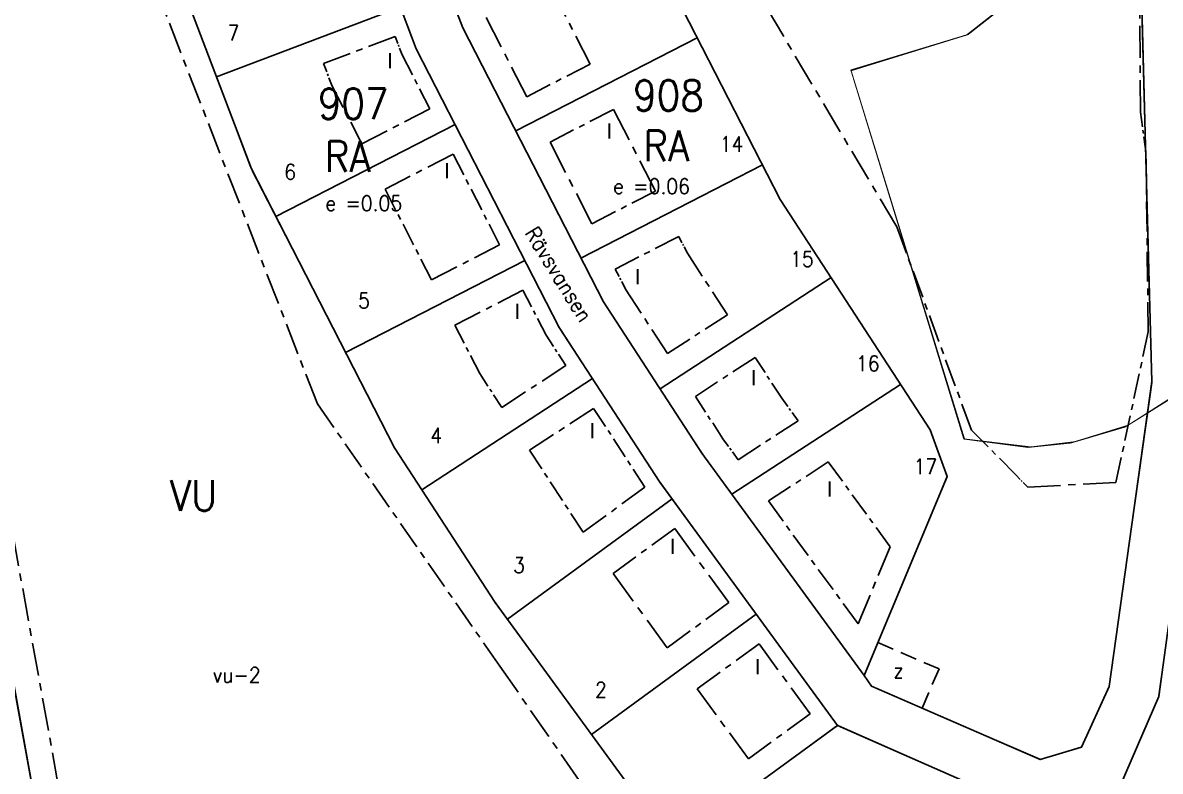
# Model space of a CAD drawing. Header units: metres. Extents: x 25522641 to 25524241, y 6685102 to 6686476.
# Drawn here: x 25523242.1 to 25523465.1, y 6685678.3 to 6685825.1 of the extents above; entities that cross this region are included whole.
import ezdxf
from ezdxf.enums import TextEntityAlignment as Align

# ---------------------------------------------------------------- set-up
doc = ezdxf.new("R2010")
doc.units = ezdxf.units.M
for name, pattern in [('CENTER', [11, 6.5, -1.5, 1.5, -1.5]), ('DASHED', [7.5, 5, -2.5]), ('DIVIDE2', [6.25, 2.5, -1.25, 0, -1.25, 0, -1.25])]:
    doc.linetypes.add(name, pattern=pattern)
for name, color, linetype in [('D-ALUE-K-TARKOITUS', 7, 'Continuous'), ('D-ALUE-REUNAVIIVA', 7, 'Continuous'), ('D-RAJA-ALUE-KORTTELI', 7, 'Continuous'), ('D-RAJA-K-MAARAYS-R-ALA', 7, 'Continuous'), ('D-RAJA-TONTTI', 7, 'Continuous'), ('D-TEKSTI-025', 7, 'Continuous'), ('D-TEKSTI-035', 7, 'Continuous'), ('D-VARITYS-ALUE_M', 7, 'Continuous'), ('D-VARITYS-ALUE_R', 7, 'Continuous'), ('D-VARITYS-ALUE_V', 7, 'Continuous')]:
    doc.layers.add(name, color=color, linetype=linetype)
doc.layers.get('0').off()
doc.styles.add('ROMANS', font='ROMANS.shx', dxfattribs={"width": 0.9})
doc.styles.get("Standard").update_dxf_attribs({"font": 'arial.ttf'})

# ---------------------------------------------------------------- blocks, each defined once
blk = doc.blocks.new('0320000')
at = {"color": 0, "linetype": 'Continuous'}
blk.add_lwpolyline([(0, 0, 0.226827), (3, 3), (4, 0), (5, 3), (6, 0), (7, 3, 0.226827), (10, 0)], format="xyb", dxfattribs=at)
blk = doc.blocks.new('8031308335908')
at = {"color": 3, "linetype": 'Continuous', "xscale": 0.001025150650812635, "yscale": 0.001, "zscale": 0.001025150650812635, "rotation": 156.247187130689}
for p in [(-28.15, 12.39), (-18.77, 8.26), (-9.38, 4.13), (0, 0)]:
    blk.add_blockref('0320000', p, dxfattribs=at)
blk = doc.blocks.new('8031308335919')
at = {"color": 3, "linetype": 'Continuous', "xscale": 0.000999925872926041, "yscale": 0.001, "zscale": 0.000999925872926041, "rotation": 216.1272551809414}
for p in [(0, 0), (-8.08, -5.9), (-16.15, -11.79), (-24.23, -17.69)]:
    blk.add_blockref('0320000', p, dxfattribs=at)
blk = doc.blocks.new('8031308335930')
at = {"color": 3, "linetype": 'Continuous', "xscale": 0.0009843198309743809, "yscale": 0.001, "zscale": 0.0009843198309743809, "rotation": 126.1272543004753}
for p in [(-29.02, 39.75), (-23.21, 31.8), (-17.41, 23.85), (-11.61, 15.9), (-5.8, 7.95), (0, 0)]:
    blk.add_blockref('0320000', p, dxfattribs=at)
blk = doc.blocks.new('8031308335943')
at = {"color": 3, "linetype": 'Continuous', "xscale": 0.0009045865746968609, "yscale": 0.001, "zscale": 0.0009045865746968609, "rotation": 123.0541095617821}
for p in [(-14.8, 22.75), (-9.87, 15.16), (-4.93, 7.58), (0, 0)]:
    blk.add_blockref('0320000', p, dxfattribs=at)
blk = doc.blocks.new('8031308335955')
at = {"color": 3, "linetype": 'Continuous', "xscale": 0.001024282147339324, "yscale": 0.001, "zscale": 0.001024282147339324, "rotation": 117.168123940034}
for p in [(-23.38, 45.56), (-18.71, 36.45), (-14.03, 27.34), (-9.35, 18.23), (-4.68, 9.11), (0, 0)]:
    blk.add_blockref('0320000', p, dxfattribs=at)
blk = doc.blocks.new('8031308335967')
at = {"color": 3, "linetype": 'Continuous', "xscale": 0.001087966111667758, "yscale": 0.001, "zscale": 0.001087966111667758, "rotation": 110.7452579852032}
for p in [(-15.41, 40.7), (-11.56, 30.52), (-7.71, 20.35), (-3.85, 10.17), (0, 0)]:
    blk.add_blockref('0320000', p, dxfattribs=at)
blk = doc.blocks.new('8031308340077')
at = {"color": 3, "linetype": 'Continuous', "xscale": 0.00093468958239622, "yscale": 0.001, "zscale": 0.00093468958239622, "rotation": 297.1681202156844}
for p in [(0, 0), (4.27, -8.32), (8.54, -16.63), (12.8, -24.95), (17.07, -33.26), (21.34, -41.58)]:
    blk.add_blockref('0320000', p, dxfattribs=at)
blk = doc.blocks.new('8031308340088')
at = {"color": 3, "linetype": 'Continuous', "xscale": 0.001077667368125692, "yscale": 0.001, "zscale": 0.001077667368125692, "rotation": 303.0541062332899}
for p in [(0, 0), (5.88, -9.03), (11.76, -18.07), (17.63, -27.1), (23.51, -36.13)]:
    blk.add_blockref('0320000', p, dxfattribs=at)
blk = doc.blocks.new('8031308340097')
at = {"color": 3, "linetype": 'Continuous', "xscale": 0.000976977779583181, "yscale": 0.001, "zscale": 0.000976977779583181, "rotation": 290.1947654326683}
blk.add_blockref('0320000', (0, 0), dxfattribs=at)
blk = doc.blocks.new('8031308340108')
at = {"color": 3, "linetype": 'Continuous', "xscale": 0.001056775518627887, "yscale": 0.001, "zscale": 0.001056775518627887, "rotation": 247.3286518908167}
for p in [(0, 0), (-4.07, -9.75), (-8.15, -19.5), (-12.22, -29.25)]:
    blk.add_blockref('0320000', p, dxfattribs=at)
blk = doc.blocks.new('8031308340117')
at = {"color": 3, "linetype": 'Continuous', "xscale": 0.000259492585493428, "yscale": 0.001, "zscale": 0.000259492585493428, "rotation": 304.2776207493192}
blk.add_blockref('0320000', (0, 0), dxfattribs=at)
blk = doc.blocks.new('8031308340130')
at = {"color": 3, "linetype": 'Continuous', "xscale": 0.0009013570857237171, "yscale": 0.001, "zscale": 0.0009013570857237171, "rotation": 336.5682056298179}
for p in [(0, 0), (8.27, -3.58), (16.54, -7.17), (24.81, -10.75)]:
    blk.add_blockref('0320000', p, dxfattribs=at)
blk = doc.blocks.new('8031308340139')
at = {"color": 3, "linetype": 'Continuous', "xscale": 0.0008436094442513481, "yscale": 0.001, "zscale": 0.0008436094442513481, "rotation": 16.67658185455605}
blk.add_blockref('0320000', (0, 0), dxfattribs=at)
blk = doc.blocks.new('8031308340148')
at = {"color": 3, "linetype": 'Continuous', "xscale": 0.001308454778138685, "yscale": 0.001, "zscale": 0.001308454778138685, "rotation": 65.40254958161938}
blk.add_blockref('0320000', (0, 0), dxfattribs=at)
blk = doc.blocks.new('8031308340161')
at = {"color": 3, "linetype": 'Continuous', "xscale": 0.001006402052026057, "yscale": 0.001, "zscale": 0.001006402052026057, "rotation": 82.04083754398323}
for p in [(6.97, 49.84), (5.57, 39.87), (4.18, 29.9), (2.79, 19.93), (1.39, 9.97), (0, 0)]:
    blk.add_blockref('0320000', p, dxfattribs=at)
blk = doc.blocks.new('8031308340175')
at = {"color": 3, "linetype": 'Continuous', "xscale": 0.001013117083544443, "yscale": 0.001, "zscale": 0.001013117083544443, "rotation": 91.5468371384376}
for p in [(-1.91, 70.89), (-1.64, 60.76), (-1.37, 50.64), (-1.09, 40.51), (-0.82, 30.38), (-0.55, 20.25), (-0.27, 10.13), (0, 0)]:
    blk.add_blockref('0320000', p, dxfattribs=at)
blk = doc.blocks.new('8031308344669')
at = {"color": 3, "linetype": 'Continuous', "xscale": 0.0009989303334308852, "yscale": 0.001, "zscale": 0.0009989303334308852, "rotation": 246.639256646062}
for p in [(0, 0), (-3.96, -9.17), (-7.92, -18.34), (-11.88, -27.51), (-15.84, -36.68), (-19.8, -45.85), (-23.77, -55.02)]:
    blk.add_blockref('0320000', p, dxfattribs=at)

msp = doc.modelspace()

# ---------------------------------------------------------------- linework, layer by layer
at = {"layer": 'D-RAJA-ALUE-KORTTELI', "color": 7, "linetype": 'Continuous'}
for p, q in [((25523328.36, 6685824.11), (25523309.32, 6685874.38)), ((25523319.2, 6685820.04), (25523299.94, 6685870.91)), ((25523286.9, 6685796.46), (25523267.63, 6685847.33)), ((25523390.57, 6685790.48), (25523364.97, 6685840.37)), ((25523461.29, 6685835.8), (25523463.47, 6685754.78)), ((25523355.93, 6685770.39), (25523328.36, 6685824.11)), ((25523347.27, 6685765.36), (25523319.2, 6685820.04)), ((25523243.78, 6685676.19), (25523218.73, 6685813.88)), ((25523314.96, 6685741.78), (25523286.9, 6685796.46)), ((25523419.96, 6685745.32), (25523390.57, 6685790.48)), ((25523375.24, 6685740.72), (25523355.93, 6685770.39)), ((25523367, 6685735.04), (25523347.27, 6685765.36)), ((25523463.47, 6685754.78), (25523455.11, 6685694.98)), ((25523419.96, 6685745.32), (25523423.34, 6685736.15)), ((25523334.7, 6685711.45), (25523314.96, 6685741.78)), ((25523407.04, 6685697.14), (25523375.24, 6685740.72)), ((25523401.82, 6685687.33), (25523367, 6685735.04)), ((25523423.34, 6685736.15), (25523407.04, 6685697.14)), ((25523467.56, 6685713.04), (25523464.8, 6685692.99)), ((25523369.52, 6685663.75), (25523334.7, 6685711.45)), ((25523408.5, 6685695), (25523407.04, 6685697.14)), ((25523441.58, 6685680.66), (25523408.5, 6685695)), ((25523455.11, 6685694.98), (25523449.67, 6685683.08)), ((25523464.8, 6685692.99), (25523437.07, 6685628.8)), ((25523401.82, 6685687.33), (25523369.52, 6685663.75)), ((25523401.82, 6685687.33), (25523439.35, 6685670.82)), ((25523449.67, 6685683.08), (25523441.58, 6685680.66))]:
    msp.add_line(p, q, dxfattribs=at)
at = {"layer": 'D-RAJA-K-MAARAYS-R-ALA', "color": 2, "linetype": 'CENTER', "ltscale": 0.968209}
msp.add_line((25523461.19, 6685807.57), (25523460.53, 6685941.67), dxfattribs=at)
at = {"layer": 'D-RAJA-K-MAARAYS-R-ALA', "color": 2, "linetype": 'CENTER', "ltscale": 0.959441}
msp.add_line((25523255.52, 6685864.38), (25523299.86, 6685750.37), dxfattribs=at)
at = {"layer": 'D-RAJA-K-MAARAYS-R-ALA', "color": 2, "linetype": 'CENTER', "ltscale": 0.986081}
msp.add_line((25523382.46, 6685837.24), (25523413.44, 6685785.1), dxfattribs=at)
at = {"layer": 'D-RAJA-K-MAARAYS-R-ALA', "color": 2, "linetype": 'CENTER', "ltscale": 0.951416}
msp.add_line((25523353.35, 6685817.02), (25523345.75, 6685831.83), dxfattribs=at)
at = {"layer": 'D-RAJA-K-MAARAYS-R-ALA', "color": 2, "linetype": 'CENTER', "ltscale": 0.9963}
msp.add_line((25523340.89, 6685810.63), (25523332.93, 6685826.14), dxfattribs=at)
at = {"layer": 'D-RAJA-K-MAARAYS-R-ALA', "color": 2, "linetype": 'CENTER', "ltscale": 0.857079}
for p, q in [((25523301.07, 6685817.11), (25523315.1, 6685822.42)), ((25523308.54, 6685801.4), (25523321.89, 6685808.25)), ((25523313.11, 6685792.5), (25523326.45, 6685799.35)), ((25523322.24, 6685774.71), (25523335.58, 6685781.56)), ((25523326.81, 6685765.81), (25523340.15, 6685772.66)), ((25523335.99, 6685749.7), (25523348.56, 6685757.88)), ((25523341.44, 6685741.32), (25523354.01, 6685749.5)), ((25523357.81, 6685717.1), (25523369.92, 6685725.95)), ((25523368.42, 6685702.57), (25523380.53, 6685711.41)), ((25523374.31, 6685694.49), (25523386.43, 6685703.33)), ((25523384.34, 6685680.76), (25523396.45, 6685689.6))]:
    msp.add_line(p, q, dxfattribs=at)
at = {"layer": 'D-RAJA-K-MAARAYS-R-ALA', "color": 2, "linetype": 'CENTER', "ltscale": 0.220015}
msp.add_line((25523315.1, 6685822.42), (25523316.46, 6685818.82), dxfattribs=at)
at = {"layer": 'D-RAJA-K-MAARAYS-R-ALA', "color": 2, "linetype": 'CENTER', "ltscale": 0.268105}
msp.add_line((25523301.07, 6685817.11), (25523302.73, 6685812.72), dxfattribs=at)
at = {"layer": 'D-RAJA-K-MAARAYS-R-ALA', "color": 2, "linetype": 'CENTER', "ltscale": 0.679189}
msp.add_line((25523316.46, 6685818.82), (25523321.89, 6685808.25), dxfattribs=at)
at = {"layer": 'D-RAJA-K-MAARAYS-R-ALA', "color": 2, "linetype": 'CENTER', "ltscale": 0.799941}
for p, q in [((25523340.89, 6685810.63), (25523353.35, 6685817.02)), ((25523345.46, 6685801.73), (25523357.91, 6685808.12)), ((25523353.68, 6685785.72), (25523366.13, 6685792.11)), ((25523358.24, 6685776.82), (25523370.7, 6685783.22)), ((25523368.49, 6685760.24), (25523380.23, 6685767.88)), ((25523373.95, 6685751.86), (25523385.68, 6685759.5))]:
    msp.add_line(p, q, dxfattribs=at)
at = {"layer": 'D-RAJA-K-MAARAYS-R-ALA', "color": 2, "linetype": 'CENTER', "ltscale": 0.727279}
msp.add_line((25523302.73, 6685812.72), (25523308.54, 6685801.4), dxfattribs=at)
at = {"layer": 'D-RAJA-K-MAARAYS-R-ALA', "color": 2, "linetype": 'CENTER', "ltscale": 1.028495}
for p, q in [((25523366.13, 6685792.11), (25523357.91, 6685808.12)), ((25523353.68, 6685785.72), (25523345.46, 6685801.73)), ((25523369.92, 6685725.95), (25523380.53, 6685711.41)), ((25523357.81, 6685717.1), (25523368.42, 6685702.57))]:
    msp.add_line(p, q, dxfattribs=at)
at = {"layer": 'D-RAJA-K-MAARAYS-R-ALA', "color": 2, "linetype": 'CENTER', "ltscale": 0.445262}
msp.add_line((25523462.3, 6685799.86), (25523461.19, 6685807.57), dxfattribs=at)
at = {"layer": 'D-RAJA-K-MAARAYS-R-ALA', "color": 2, "linetype": 'CENTER', "ltscale": 0.701702}
for p, q in [((25523326.45, 6685799.35), (25523335.58, 6685781.56)), ((25523313.11, 6685792.5), (25523322.24, 6685774.71))]:
    msp.add_line(p, q, dxfattribs=at)
at = {"layer": 'D-RAJA-K-MAARAYS-R-ALA', "color": 2, "linetype": 'CENTER', "ltscale": 0.894661}
msp.add_line((25523462.75, 6685764.53), (25523462.3, 6685799.86), dxfattribs=at)
at = {"layer": 'D-RAJA-K-MAARAYS-R-ALA', "color": 2, "linetype": 'CENTER', "ltscale": 0.841342}
msp.add_line((25523413.44, 6685785.1), (25523428.1, 6685745.22), dxfattribs=at)
at = {"layer": 'D-RAJA-K-MAARAYS-R-ALA', "color": 2, "linetype": 'CENTER', "ltscale": 0.21098}
msp.add_line((25523372.38, 6685779.93), (25523370.7, 6685783.22), dxfattribs=at)
at = {"layer": 'D-RAJA-K-MAARAYS-R-ALA', "color": 2, "linetype": 'CENTER', "ltscale": 0.821782}
msp.add_line((25523380.23, 6685767.88), (25523372.38, 6685779.93), dxfattribs=at)
at = {"layer": 'D-RAJA-K-MAARAYS-R-ALA', "color": 2, "linetype": 'CENTER', "ltscale": 0.252105}
msp.add_line((25523360.26, 6685772.9), (25523358.24, 6685776.82), dxfattribs=at)
at = {"layer": 'D-RAJA-K-MAARAYS-R-ALA', "color": 2, "linetype": 'CENTER', "ltscale": 0.56552}
msp.add_line((25523340.15, 6685772.66), (25523344.67, 6685763.86), dxfattribs=at)
at = {"layer": 'D-RAJA-K-MAARAYS-R-ALA', "color": 2, "linetype": 'CENTER', "ltscale": 0.862907}
msp.add_line((25523368.49, 6685760.24), (25523360.26, 6685772.9), dxfattribs=at)
at = {"layer": 'D-RAJA-K-MAARAYS-R-ALA', "color": 2, "linetype": 'CENTER', "ltscale": 0.609583}
msp.add_line((25523326.81, 6685765.81), (25523331.68, 6685756.32), dxfattribs=at)
at = {"layer": 'D-RAJA-K-MAARAYS-R-ALA', "color": 2, "linetype": 'CENTER', "ltscale": 0.40746}
msp.add_line((25523344.67, 6685763.86), (25523348.56, 6685757.88), dxfattribs=at)
at = {"layer": 'D-RAJA-K-MAARAYS-R-ALA', "color": 2, "linetype": 'CENTER', "ltscale": 0.764912}
msp.add_line((25523456.41, 6685734.98), (25523462.75, 6685764.53), dxfattribs=at)
at = {"layer": 'D-RAJA-K-MAARAYS-R-ALA', "color": 2, "linetype": 'CENTER', "ltscale": 0.544821}
msp.add_line((25523390.88, 6685751.5), (25523385.68, 6685759.5), dxfattribs=at)
at = {"layer": 'D-RAJA-K-MAARAYS-R-ALA', "color": 2, "linetype": 'CENTER', "ltscale": 0.993688}
msp.add_line((25523249.04, 6685675.58), (25523234.3, 6685757.23), dxfattribs=at)
at = {"layer": 'D-RAJA-K-MAARAYS-R-ALA', "color": 2, "linetype": 'CENTER', "ltscale": 0.451523}
msp.add_line((25523331.68, 6685756.32), (25523335.99, 6685749.7), dxfattribs=at)
at = {"layer": 'D-RAJA-K-MAARAYS-R-ALA', "color": 2, "linetype": 'CENTER', "ltscale": 0.864097}
msp.add_line((25523299.86, 6685750.37), (25523335.63, 6685698.94), dxfattribs=at)
at = {"layer": 'D-RAJA-K-MAARAYS-R-ALA', "color": 2, "linetype": 'CENTER', "ltscale": 0.56628}
msp.add_line((25523379.35, 6685743.55), (25523373.95, 6685751.86), dxfattribs=at)
at = {"layer": 'D-RAJA-K-MAARAYS-R-ALA', "color": 2, "linetype": 'CENTER', "ltscale": 0.312708}
msp.add_line((25523394.11, 6685747.08), (25523390.88, 6685751.5), dxfattribs=at)
at = {"layer": 'D-RAJA-K-MAARAYS-R-ALA', "color": 2, "linetype": 'CENTER', "ltscale": 0.646709}
msp.add_line((25523354.01, 6685749.5), (25523364.06, 6685734.05), dxfattribs=at)
at = {"layer": 'D-RAJA-K-MAARAYS-R-ALA', "color": 2, "linetype": 'CENTER', "ltscale": 0.801093}
for p, q in [((25523382.36, 6685739.44), (25523394.11, 6685747.08)), ((25523388.26, 6685731.35), (25523400.01, 6685739))]:
    msp.add_line(p, q, dxfattribs=at)
at = {"layer": 'D-RAJA-K-MAARAYS-R-ALA', "color": 2, "linetype": 'CENTER', "ltscale": 0.291219}
msp.add_line((25523382.36, 6685739.44), (25523379.35, 6685743.55), dxfattribs=at)
at = {"layer": 'D-RAJA-K-MAARAYS-R-ALA', "color": 2, "linetype": 'CENTER', "ltscale": 0.705313}
msp.add_line((25523428.1, 6685745.22), (25523436.79, 6685736.45), dxfattribs=at)
at = {"layer": 'D-RAJA-K-MAARAYS-R-ALA', "color": 2, "linetype": 'CENTER', "ltscale": 0.674964}
msp.add_line((25523341.44, 6685741.32), (25523351.93, 6685725.2), dxfattribs=at)
at = {"layer": 'D-RAJA-K-MAARAYS-R-ALA', "color": 2, "linetype": 'CENTER', "ltscale": 0.722761}
msp.add_line((25523412.16, 6685722.36), (25523400.01, 6685739), dxfattribs=at)
at = {"layer": 'D-RAJA-K-MAARAYS-R-ALA', "color": 2, "linetype": 'CENTER', "ltscale": 0.190242}
msp.add_line((25523436.79, 6685736.45), (25523439.11, 6685734.07), dxfattribs=at)
at = {"layer": 'D-RAJA-K-MAARAYS-R-ALA', "color": 2, "linetype": 'CENTER', "ltscale": 0.989747}
msp.add_line((25523439.11, 6685734.07), (25523456.41, 6685734.98), dxfattribs=at)
at = {"layer": 'D-RAJA-K-MAARAYS-R-ALA', "color": 2, "linetype": 'CENTER', "ltscale": 0.858314}
msp.add_line((25523351.93, 6685725.2), (25523364.06, 6685734.05), dxfattribs=at)
at = {"layer": 'D-RAJA-K-MAARAYS-R-ALA', "color": 2, "linetype": 'CENTER', "ltscale": 0.75516}
msp.add_line((25523405.85, 6685707.26), (25523388.26, 6685731.35), dxfattribs=at)
at = {"layer": 'D-RAJA-K-MAARAYS-R-ALA', "color": 2, "linetype": 'CENTER', "ltscale": 0.935219}
msp.add_line((25523412.16, 6685722.36), (25523405.85, 6685707.26), dxfattribs=at)
at = {"layer": 'D-RAJA-K-MAARAYS-R-ALA', "color": 2, "linetype": 'DASHED', "ltscale": 0.652899}
msp.add_line((25523409.74, 6685703.6), (25523421.72, 6685698.4), dxfattribs=at)
at = {"layer": 'D-RAJA-K-MAARAYS-R-ALA', "color": 2, "linetype": 'CENTER', "ltscale": 0.971357}
for p, q in [((25523386.43, 6685703.33), (25523396.45, 6685689.6)), ((25523374.31, 6685694.49), (25523384.34, 6685680.76))]:
    msp.add_line(p, q, dxfattribs=at)
at = {"layer": 'D-RAJA-K-MAARAYS-R-ALA', "color": 2, "linetype": 'CENTER', "ltscale": 0.958302}
msp.add_line((25523335.63, 6685698.94), (25523375.24, 6685641.86), dxfattribs=at)
at = {"layer": 'D-RAJA-K-MAARAYS-R-ALA', "color": 2, "linetype": 'DASHED', "ltscale": 0.66829}
msp.add_line((25523421.72, 6685698.4), (25523418.39, 6685690.74), dxfattribs=at)
at = {"layer": 'D-RAJA-TONTTI', "color": 2, "linetype": 'Continuous'}
for p, q in [((25523280.07, 6685814.5), (25523316.13, 6685828.16)), ((25523338.73, 6685803.9), (25523374.31, 6685822.16)), ((25523291.69, 6685787.13), (25523326.84, 6685805.17)), ((25523351.51, 6685778.99), (25523387.1, 6685797.25)), ((25523305.39, 6685760.44), (25523340.54, 6685778.48)), ((25523367.03, 6685753.32), (25523400.56, 6685775.14)), ((25523320.32, 6685733.54), (25523353.8, 6685755.33)), ((25523381.11, 6685732.66), (25523414.19, 6685754.19)), ((25523337.09, 6685708.17), (25523369.4, 6685731.75)), ((25523353.6, 6685685.56), (25523385.9, 6685709.14))]:
    msp.add_line(p, q, dxfattribs=at)
at = {"layer": 'D-VARITYS-ALUE_M', "color": 74, "linetype": 'DIVIDE2', "ltscale": 0.65}
msp.add_lwpolyline([(25523479.49, 6685832, 0.2, 0.333, 0), (25523592.76, 6685920.99, 0.2, 0.333, 0), (25523629.41, 6685896.61, 0.2, 0.333, 0), (25523652.75, 6685936.49, 0.2, 0.333, 0), (25523658.74, 6685952.7, 0.2, 0.333, 0), (25523665.23, 6685997.15, 0.2, 0.333, 0), (25523662.88, 6686008.81, 0.2, 0.333, 0), (25523606.26, 6685935.86, 0.2, 0.333, 0), (25523580.96, 6685943.36, 0.2, 0.333, 0), (25523427.29, 6685822.78, 0.2, 0.333, 0), (25523404.46, 6685815.79, 0.2, 0.333, 0), (25523426.65, 6685743.5, 0.2, 0.333, 0), (25523439.45, 6685741.89, 0.2, 0.333, 0), (25523447.92, 6685742.83, 0.2, 0.333, 0), (25523458.5, 6685746.02, 0.2, 0.333, 0), (25523467.63, 6685751.78, 0.2, 0.333, 0), (25523512.81, 6685789.74, 0.2, 0.333, 0), (25523479.49, 6685832, 0.2, 0.333, 0)], format="xyseb", close=True, dxfattribs=at)
at = {"layer": 'D-VARITYS-ALUE_R', "color": 42, "linetype": 'DIVIDE2', "ltscale": 1.21}
msp.add_lwpolyline([(25523364.97, 6685840.37, 0.2, 0.333, 0), (25523346.84, 6685888.23, 0.2, 0.333, 0), (25523334.87, 6685921.47, 0.2, 0.333, 0), (25523300.06, 6685908.94, 0.2, 0.333, 0), (25523303.72, 6685898.77, 0.2, 0.333, 0), (25523306.08, 6685899.62, 0.2, 0.333, 0), (25523310.19, 6685888.19, 0.2, 0.333, 0), (25523307.67, 6685878.94, 0.2, 0.333, 0), (25523309.32, 6685874.38, 0.2, 0.333, 0), (25523328.36, 6685824.11, 0.2, 0.333, 0), (25523355.93, 6685770.39, 0.2, 0.333, 0), (25523375.24, 6685740.72, 0.2, 0.333, 0), (25523407.04, 6685697.14, 0.2, 0.333, 0), (25523423.34, 6685736.15, 0.2, 0.333, 0), (25523419.96, 6685745.32, 0.2, 0.333, 0), (25523390.57, 6685790.48, 0.2, 0.333, 0), (25523364.97, 6685840.37, 0.2, 0.333, 0)], format="xyseb", close=True, dxfattribs=at)
at = {"layer": 'D-VARITYS-ALUE_R', "color": 42, "linetype": 'DIVIDE2', "ltscale": 1.57}
msp.add_lwpolyline([(25523319.2, 6685820.04, 0.2, 0.333, 0), (25523299.94, 6685870.91, 0.2, 0.333, 0), (25523298.03, 6685876.33, 0.2, 0.333, 0), (25523291.21, 6685894.22, 0.2, 0.333, 0), (25523294.3, 6685895.43, 0.2, 0.333, 0), (25523290.65, 6685905.56, 0.2, 0.333, 0), (25523251.72, 6685891.54, 0.2, 0.333, 0), (25523264.89, 6685854.94, 0.2, 0.333, 0), (25523267.63, 6685847.33, 0.2, 0.333, 0), (25523286.9, 6685796.46, 0.2, 0.333, 0), (25523314.96, 6685741.78, 0.2, 0.333, 0), (25523334.7, 6685711.45, 0.2, 0.333, 0), (25523369.52, 6685663.75, 0.2, 0.333, 0), (25523401.82, 6685687.33, 0.2, 0.333, 0), (25523367, 6685735.04, 0.2, 0.333, 0), (25523347.27, 6685765.36, 0.2, 0.333, 0), (25523319.2, 6685820.04, 0.2, 0.333, 0)], format="xyseb", close=True, dxfattribs=at)
at = {"layer": 'D-VARITYS-ALUE_V', "color": 73, "linetype": 'DIVIDE2', "ltscale": 1.27}
for points in [[(25523218.73, 6685813.88, 0.2, 0.333, 0), (25523243.78, 6685676.19, 0.2, 0.333, 0), (25523266.61, 6685630.49, 0.2, 0.333, 0), (25523301.16, 6685601.88, 0.2, 0.333, 0), (25523346.76, 6685585.23, 0.2, 0.333, 0), (25523373.01, 6685588.18, 0.2, 0.333, 0), (25523406.05, 6685611.5, 0.2, 0.333, 0), (25523428.65, 6685634.41, 0.2, 0.333, 0), (25523441.53, 6685664.76, 0.2, 0.333, 0), (25523439.35, 6685670.82, 0.2, 0.333, 0), (25523401.82, 6685687.33, 0.2, 0.333, 0), (25523369.52, 6685663.75, 0.2, 0.333, 0), (25523334.7, 6685711.45, 0.2, 0.333, 0), (25523314.96, 6685741.78, 0.2, 0.333, 0), (25523286.9, 6685796.46, 0.2, 0.333, 0), (25523267.63, 6685847.33, 0.2, 0.333, 0)], [(25523364.97, 6685840.37, 0.2, 0.333, 0), (25523390.57, 6685790.48, 0.2, 0.333, 0), (25523419.96, 6685745.32, 0.2, 0.333, 0), (25523423.34, 6685736.15, 0.2, 0.333, 0), (25523407.04, 6685697.14, 0.2, 0.333, 0), (25523408.5, 6685695, 0.2, 0.333, 0), (25523441.58, 6685680.66, 0.2, 0.333, 0), (25523449.67, 6685683.08, 0.2, 0.333, 0), (25523455.11, 6685694.98, 0.2, 0.333, 0), (25523463.47, 6685754.78, 0.2, 0.333, 0), (25523461.29, 6685835.8, 0.2, 0.333, 0)]]:
    msp.add_lwpolyline(points, format="xyseb", dxfattribs=at)
at = {"layer": 'D-VARITYS-ALUE_V', "color": 73, "linetype": 'DIVIDE2', "ltscale": 0.62}
msp.add_lwpolyline([(25523503.97, 6685638.1, 0.2, 0.333, 0), (25523505.63, 6685694.26, 0.2, 0.333, 0), (25523497.55, 6685706.27, 0.2, 0.333, 0), (25523470.02, 6685714.26, 0.2, 0.333, 0), (25523467.56, 6685713.04, 0.2, 0.333, 0), (25523464.8, 6685692.99, 0.2, 0.333, 0), (25523437.07, 6685628.8, 0.2, 0.333, 0), (25523411.07, 6685602.26, 0.2, 0.333, 0), (25523408.16, 6685600.15, 0.2, 0.333, 0), (25523406.99, 6685594.18, 0.2, 0.333, 0), (25523409.72, 6685583.97, 0.2, 0.333, 0), (25523478.98, 6685582.79, 0.2, 0.333, 0), (25523492.88, 6685598.09, 0.2, 0.333, 0), (25523503.97, 6685638.1, 0.2, 0.333, 0)], format="xyseb", close=True, dxfattribs=at)

# ---------------------------------------------------------------- block references
at = {"layer": 'D-ALUE-REUNAVIIVA', "color": 3, "linetype": 'Continuous'}
for name, p in [('8031308340077', (25523364.97, 6685840.37)), ('8031308335967', (25523286.9, 6685796.46)), ('8031308340175', (25523463.47, 6685754.78)), ('8031308340088', (25523390.57, 6685790.48)), ('8031308335955', (25523314.96, 6685741.78)), ('8031308340097', (25523419.96, 6685745.32)), ('8031308340161', (25523455.11, 6685694.98)), ('8031308340108', (25523423.34, 6685736.15)), ('8031308335943', (25523334.7, 6685711.45)), ('8031308335930', (25523369.52, 6685663.75)), ('8031308340117', (25523407.04, 6685697.14)), ('8031308340130', (25523408.5, 6685695)), ('8031308344669', (25523464.8, 6685692.99)), ('8031308335919', (25523401.82, 6685687.33)), ('8031308335908', (25523439.35, 6685670.82)), ('8031308340148', (25523449.67, 6685683.08)), ('8031308340139', (25523441.58, 6685680.66))]:
    msp.add_blockref(name, p, dxfattribs=at)

# ---------------------------------------------------------------- texts
at = {"layer": 'D-ALUE-K-TARKOITUS', "color": 7, "linetype": 'Continuous', "style": 'ROMANS', "width": 0.9}
for s, p in [('RA', (25523368.28, 6685800.98)), ('RA', (25523305.8, 6685798.92)), ('VU', (25523275.57, 6685732.42))]:
    msp.add_text(s, height=6, dxfattribs=at).set_placement(p, align=Align.MIDDLE)
at = {"layer": 'D-TEKSTI-025', "color": 2, "linetype": 'Continuous', "style": 'ROMANS', "width": 0.9}
for s, p in [('7', (25523282.24, 6685821.66)), ('14', (25523378.75, 6685799.83)), ('6', (25523293.35, 6685794.38)), ('e =0.06', (25523357.84, 6685791.56)), ('e =0.05', (25523301.42, 6685788.22)), ('15', (25523392.53, 6685777.29)), ('5', (25523307.85, 6685769.15)), ('16', (25523405.45, 6685756.81)), ('4', (25523321.99, 6685742.67)), ('17', (25523416.73, 6685736.59)), ('3', (25523338.24, 6685717.24)), ('vu-2', (25523279.36, 6685695.73)), ('z', (25523412.8, 6685696.57)), ('2', (25523354.27, 6685692.82))]:
    msp.add_text(s, height=3, dxfattribs=at).set_placement(p)
at = {"layer": 'D-TEKSTI-025', "color": 2, "linetype": 'Continuous'}
for p in [(25523313.51, 6685816.19), (25523356.53, 6685802.38), (25523324.68, 6685794.59), (25523362.07, 6685773.84), (25523338.45, 6685767.02), (25523384.82, 6685754.03), (25523353.19, 6685743.64), (25523399.67, 6685732.17), (25523368.9, 6685720.94), (25523385.58, 6685697.34)]:
    msp.add_text('I', height=3, dxfattribs=at).set_placement(p)
at = {"layer": 'D-TEKSTI-025', "color": 2, "linetype": 'Continuous', "style": 'ROMANS', "width": 0.9}
msp.add_text('Rävsvansen', height=3, rotation=301.6569, dxfattribs=at).set_placement((25523340.41, 6685783.93))
at = {"layer": 'D-TEKSTI-035', "color": 7, "linetype": 'Continuous', "style": 'ROMANS', "width": 0.9}
for s, p in [('908', (25523368.68, 6685810.88)), ('907', (25523306.87, 6685809.25))]:
    msp.add_text(s, height=6, dxfattribs=at).set_placement(p, align=Align.MIDDLE)

doc.saveas('drawing.dxf')
